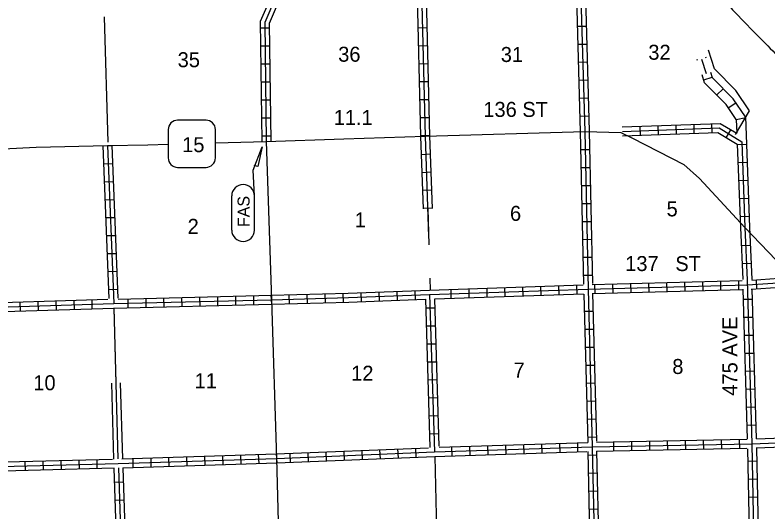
# Model space of a CAD drawing. Extents: x 1981738 to 2369451, y 16419000 to 16795123.
# Drawn here: x 2207049 to 2232174, y 16494528 to 16511103 of the extents above; entities that cross this region are included whole.
import ezdxf

# ---------------------------------------------------------------- set-up
doc = ezdxf.new("R2010")
doc.units = 0
for name, color, linetype in [('L10', 7, 'Continuous'), ('L13', 7, 'Continuous'), ('L14', 7, 'Continuous'), ('L2', 7, 'Continuous'), ('L21', 7, 'Continuous'), ('L28', 7, 'Continuous'), ('L3', 7, 'Continuous'), ('L30', 7, 'Continuous'), ('L4', 7, 'Continuous'), ('L8', 7, 'Continuous')]:
    doc.layers.add(name, color=color, linetype=linetype)

msp = doc.modelspace()

# ---------------------------------------------------------------- linework, layer by layer
at = {"layer": 'L10'}
for p, q in [((2210262, 16498828), (2210333, 16496288)), ((2210562, 16498832), (2210633, 16496305))]:
    msp.add_line(p, q, dxfattribs=at)
at = {"layer": 'L13'}
for p, q in [((2210025, 16511039), (2210141, 16506863)), ((2220820, 16504648), (2220858, 16503438)), ((2220891, 16502330), (2220899, 16501930)), ((2210341, 16501326), (2210411, 16498832)), ((2221058, 16496380), (2221271, 16486664))]:
    msp.add_line(p, q, dxfattribs=at)
at = {"layer": 'L2'}
msp.add_spline([(2222874, 16523072), (2224333, 16521089), (2226158, 16518639), (2227149, 16517030), (2228132, 16515730), (2228966, 16514530), (2229441, 16513330), (2230166, 16512238), (2231674, 16510572), (2232974, 16509222), (2234016, 16508072), (2235266, 16507297)], degree=3, dxfattribs=at)
at = {"layer": 'L21'}
for p, q in [((2214283, 16503930), (2214283, 16505072)), ((2215041, 16503930), (2215041, 16505072))]:
    msp.add_line(p, q, dxfattribs=at)
msp.add_lwpolyline([(2215041, 16505072), (2215000, 16505930), (2215291, 16506713), (2215150, 16506055), (2215033, 16506080)], dxfattribs=at)
for centre, start, end in [((2214660, 16505072), 0.0008, 180.0008), ((2214660, 16503932), 180.0008, 0.0008)]:
    msp.add_arc(centre, 380, start, end, dxfattribs=at)
at = {"layer": 'L3'}
for p, q in [((2230123, 16509145), (2229967, 16509619)), ((2213425, 16507597), (2212475, 16507597)), ((2212158, 16507280), (2212158, 16506338)), ((2213733, 16506338), (2213733, 16507280)), ((2212475, 16506022), (2213425, 16506022))]:
    msp.add_line(p, q, dxfattribs=at)
for points in [[(2213733, 16506838), (2215433, 16506888), (2218024, 16506972), (2220733, 16507063), (2226058, 16507222)], [(2226058, 16507222), (2227266, 16507188), (2227649, 16506997), (2229366, 16506122), (2229891, 16505655), (2231407, 16504022), (2232974, 16502380), (2233791, 16501613), (2234366, 16501413), (2234732, 16501422), (2236516, 16501805), (2238116, 16502180), (2238916, 16502355), (2241940, 16502455), (2243290, 16502522), (2245990, 16502588)], [(2197183, 16506322), (2199592, 16506413), (2202233, 16506497), (2204883, 16506555), (2207758, 16506697), (2210133, 16506747), (2211475, 16506780), (2212158, 16506797)]]:
    msp.add_lwpolyline(points, dxfattribs=at)
for centre, start, end in [((2212475, 16507282), 90.0011, 180.0011), ((2213420, 16507282), 0.0011, 90.0011), ((2212475, 16506337), 180.0011, 270.0011), ((2213420, 16506337), 270.0011, 0.0011)]:
    msp.add_arc(centre, 315, start, end, dxfattribs=at)
at = {"layer": 'L4'}
msp.add_lwpolyline([(2215433, 16506888), (2215608, 16501605), (2215775, 16496313), (2215858, 16492947), (2215908, 16491280)], dxfattribs=at)
at = {"layer": 'L8'}
for p, q in [((2225908, 16512530), (2226058, 16507222)), ((2225766, 16512381), (2225908, 16507213)), ((2226066, 16512380), (2226208, 16507230)), ((2225808, 16510730), (2226108, 16510738)), ((2215233, 16510680), (2215533, 16510680)), ((2220491, 16510680), (2220791, 16510688)), ((2215241, 16510080), (2215541, 16510080)), ((2220508, 16510080), (2220808, 16510088)), ((2225824, 16510130), (2226124, 16510138)), ((2215250, 16509480), (2215550, 16509480)), ((2220524, 16509480), (2220824, 16509488)), ((2225841, 16509530), (2226141, 16509538)), ((2225858, 16508930), (2226158, 16508938)), ((2230032, 16508938), (2230316, 16509030)), ((2215258, 16508880), (2215558, 16508880)), ((2220533, 16508888), (2220833, 16508888)), ((2230466, 16508438), (2230682, 16508647)), ((2215266, 16508280), (2215566, 16508280)), ((2220549, 16508288), (2220849, 16508288)), ((2225874, 16508330), (2226174, 16508338)), ((2230849, 16508013), (2231099, 16508180)), ((2220566, 16507688), (2220866, 16507688)), ((2225891, 16507730), (2226191, 16507738)), ((2231117, 16507620), (2231432, 16507688)), ((2215275, 16507680), (2215575, 16507680)), ((2229124, 16507138), (2229107, 16507438)), ((2229716, 16507155), (2229707, 16507455)), ((2230316, 16507180), (2230307, 16507480)), ((2227924, 16507097), (2227908, 16507397)), ((2228524, 16507113), (2228507, 16507413)), ((2230782, 16507013), (2230941, 16507272)), ((2215283, 16507080), (2215583, 16507080)), ((2220583, 16507088), (2220883, 16507088)), ((2220583, 16507055), (2220883, 16507072)), ((2220583, 16507055), (2220667, 16504643)), ((2220733, 16507063), (2220849, 16503705)), ((2220883, 16507072), (2220967, 16504652)), ((2209983, 16506738), (2210283, 16506755)), ((2209983, 16506738), (2210183, 16501647)), ((2210133, 16506747), (2210341, 16501480)), ((2210283, 16506755), (2210483, 16501655)), ((2231149, 16506788), (2231449, 16506797)), ((2220608, 16506455), (2220899, 16506472)), ((2225924, 16506622), (2226224, 16506622)), ((2231174, 16506188), (2231474, 16506197)), ((2210008, 16506138), (2210308, 16506155)), ((2225933, 16506022), (2226233, 16506022)), ((2220624, 16505855), (2220924, 16505872)), ((2210033, 16505538), (2210333, 16505555)), ((2225949, 16505422), (2226249, 16505422)), ((2231199, 16505588), (2231499, 16505597)), ((2220649, 16505263), (2220941, 16505272)), ((2210058, 16504938), (2210358, 16504955)), ((2231224, 16504988), (2231524, 16504997)), ((2220666, 16504663), (2220966, 16504672)), ((2225958, 16504822), (2226258, 16504822)), ((2210075, 16504347), (2210375, 16504355)), ((2225974, 16504222), (2226274, 16504222)), ((2231241, 16504388), (2231541, 16504397)), ((2210100, 16503747), (2210400, 16503755)), ((2225991, 16503622), (2226291, 16503630)), ((2231282, 16503413), (2231582, 16503430)), ((2210125, 16503147), (2210425, 16503155)), ((2225999, 16503022), (2226299, 16503030)), ((2231307, 16502813), (2231607, 16502830)), ((2210150, 16502547), (2210450, 16502555)), ((2226016, 16502422), (2226316, 16502430)), ((2227608, 16501855), (2227599, 16502155)), ((2228208, 16501863), (2228199, 16502163)), ((2228807, 16501880), (2228799, 16502180)), ((2229407, 16501897), (2229399, 16502197)), ((2230007, 16501913), (2229999, 16502213)), ((2230607, 16501930), (2230599, 16502230)), ((2231207, 16501947), (2231199, 16502247)), ((2231807, 16501980), (2231791, 16502272)), ((2210175, 16501947), (2210475, 16501955)), ((2220408, 16501613), (2220399, 16501913)), ((2221608, 16501655), (2221599, 16501955)), ((2222208, 16501680), (2222199, 16501972)), ((2222808, 16501697), (2222799, 16501997)), ((2223408, 16501713), (2223399, 16502013)), ((2224008, 16501738), (2223999, 16502038)), ((2224608, 16501755), (2224599, 16502055)), ((2225208, 16501780), (2225199, 16502080)), ((2225808, 16501797), (2225799, 16502097)), ((2226408, 16501822), (2226399, 16502122)), ((2227008, 16501838), (2226999, 16502138)), ((2211408, 16501655), (2211416, 16501355)), ((2212008, 16501672), (2212016, 16501372)), ((2212608, 16501680), (2212616, 16501380)), ((2213208, 16501697), (2213216, 16501397)), ((2213808, 16501713), (2213808, 16501413)), ((2214408, 16501730), (2214408, 16501430)), ((2215008, 16501738), (2215008, 16501438)), ((2215616, 16501455), (2215600, 16501755)), ((2215608, 16501755), (2215608, 16501455)), ((2216208, 16501472), (2216200, 16501772)), ((2216808, 16501488), (2216800, 16501788)), ((2217408, 16501505), (2217399, 16501805)), ((2218008, 16501522), (2217999, 16501822)), ((2218608, 16501547), (2218599, 16501847)), ((2219208, 16501572), (2219199, 16501872)), ((2219808, 16501588), (2219799, 16501888)), ((2220883, 16501780), (2221049, 16496530)), ((2207208, 16501530), (2207216, 16501230)), ((2207808, 16501547), (2207816, 16501247)), ((2208408, 16501572), (2208416, 16501272)), ((2209008, 16501588), (2209016, 16501288)), ((2209608, 16501605), (2209616, 16501305)), ((2210808, 16501638), (2210816, 16501338)), ((2220741, 16501622), (2220891, 16496680)), ((2221041, 16501630), (2221191, 16496722)), ((2231349, 16501622), (2231649, 16501630)), ((2210341, 16501334), (2210483, 16496301)), ((2221049, 16501330), (2220749, 16501322)), ((2226041, 16501222), (2226341, 16501230)), ((2231366, 16501022), (2231666, 16501030)), ((2221066, 16500730), (2220766, 16500722)), ((2226058, 16500622), (2226358, 16500630)), ((2231382, 16500422), (2231682, 16500430)), ((2221083, 16500130), (2220783, 16500122)), ((2226074, 16500022), (2226374, 16500030)), ((2231399, 16499822), (2231699, 16499830)), ((2221108, 16499530), (2220808, 16499522)), ((2226091, 16499422), (2226391, 16499430)), ((2231424, 16499222), (2231724, 16499230)), ((2221124, 16498930), (2220824, 16498922)), ((2226108, 16498822), (2226408, 16498830)), ((2231441, 16498622), (2231741, 16498630)), ((2221141, 16498330), (2220841, 16498322)), ((2226116, 16498222), (2226416, 16498230)), ((2231457, 16498022), (2231757, 16498030)), ((2221158, 16497730), (2220858, 16497722)), ((2226133, 16497622), (2226433, 16497630)), ((2231474, 16497422), (2231774, 16497430)), ((2221183, 16497138), (2220883, 16497122)), ((2226149, 16497022), (2226449, 16497030)), ((2227616, 16496880), (2227624, 16496580)), ((2228216, 16496888), (2228224, 16496588)), ((2228816, 16496905), (2228824, 16496605)), ((2229416, 16496913), (2229424, 16496613)), ((2230016, 16496922), (2230024, 16496622)), ((2230616, 16496938), (2230624, 16496638)), ((2231216, 16496947), (2231224, 16496647)), ((2219816, 16496630), (2219833, 16496330)), ((2220416, 16496655), (2220424, 16496355)), ((2221616, 16496697), (2221624, 16496397)), ((2222216, 16496722), (2222224, 16496422)), ((2222816, 16496738), (2222824, 16496438)), ((2223416, 16496755), (2223424, 16496455)), ((2224016, 16496780), (2224024, 16496480)), ((2224616, 16496797), (2224624, 16496497)), ((2225216, 16496822), (2225224, 16496522)), ((2225816, 16496838), (2225824, 16496538)), ((2227016, 16496872), (2227024, 16496572)), ((2213375, 16496388), (2213383, 16496088)), ((2213975, 16496405), (2213983, 16496105)), ((2214575, 16496422), (2214583, 16496122)), ((2215166, 16496447), (2215183, 16496147)), ((2215766, 16496463), (2215783, 16496163)), ((2216216, 16496480), (2216233, 16496180)), ((2216816, 16496505), (2216833, 16496205)), ((2217416, 16496530), (2217433, 16496230)), ((2218016, 16496555), (2218033, 16496255)), ((2218616, 16496580), (2218633, 16496280)), ((2219216, 16496605), (2219233, 16496305)), ((2226166, 16496422), (2226466, 16496430)), ((2207375, 16496213), (2207383, 16495913)), ((2207975, 16496230), (2207983, 16495930)), ((2208575, 16496247), (2208583, 16495947)), ((2209175, 16496263), (2209183, 16495963)), ((2209775, 16496280), (2209783, 16495980)), ((2210975, 16496313), (2210983, 16496013)), ((2211575, 16496330), (2211583, 16496030)), ((2212175, 16496347), (2212183, 16496047)), ((2212775, 16496372), (2212783, 16496072)), ((2231499, 16496222), (2231799, 16496230)), ((2226174, 16495822), (2226474, 16495830)), ((2231516, 16495622), (2231816, 16495630)), ((2210666, 16495522), (2210366, 16495513)), ((2226191, 16495222), (2226491, 16495230)), ((2210683, 16494922), (2210383, 16494913)), ((2231524, 16495022), (2231824, 16495030)), ((2226199, 16494622), (2226499, 16494630))]:
    msp.add_line(p, q, dxfattribs=at)
for points in [[(2214758, 16533297), (2214891, 16528039), (2215050, 16522739), (2215091, 16519522), (2215158, 16517605), (2215250, 16512839), (2215583, 16512172), (2215741, 16511697), (2215383, 16510855), (2215433, 16506888)], [(2219641, 16524889), (2220258, 16523997), (2220241, 16522922), (2220433, 16517639), (2220599, 16512347), (2220733, 16507063)], [(2215016, 16517297), (2215100, 16512805), (2215441, 16512114), (2215583, 16511705), (2215233, 16510888), (2215283, 16506888)], [(2215791, 16512030), (2215900, 16511689), (2215533, 16510822), (2215583, 16506888)], [(2220458, 16512164), (2220583, 16507063)], [(2220758, 16512180), (2220883, 16507063)], [(2230110, 16509666), (2230099, 16509699)], [(2231091, 16507122), (2231557, 16507905), (2231099, 16508588), (2230391, 16509305), (2230191, 16509930)], [(2229826, 16509587), (2229816, 16509619)], [(2231422, 16507703), (2231016, 16508305), (2230324, 16509013), (2230266, 16509192)], [(2231117, 16507620), (2230782, 16508122), (2230057, 16508847), (2229976, 16509106)], [(2231422, 16507703), (2231557, 16504030)], [(2227308, 16507372), (2230582, 16507488), (2231135, 16507161)], [(2231117, 16507620), (2231135, 16507161)], [(2225908, 16507222), (2226024, 16502122)], [(2226058, 16507222), (2226174, 16501963), (2226308, 16496705), (2226383, 16493247), (2226408, 16491413), (2226458, 16487488), (2226583, 16486097), (2226724, 16480813), (2226874, 16475530)], [(2226208, 16507222), (2226324, 16502147)], [(2227316, 16507222), (2230541, 16507338), (2231299, 16506880), (2231407, 16504022)], [(2227324, 16507072), (2230499, 16507188), (2231149, 16506797)], [(2231149, 16506797), (2231257, 16504013)], [(2231257, 16504013), (2231332, 16502280)], [(2231407, 16504022), (2231482, 16502255), (2231641, 16496805), (2231741, 16491522), (2231882, 16486288), (2232024, 16480988)], [(2231557, 16504030), (2231632, 16502280)], [(2215608, 16501605), (2218174, 16501680), (2220883, 16501780), (2226174, 16501963), (2231491, 16502105), (2232849, 16502197)], [(2226308, 16502113), (2231316, 16502247)], [(2231641, 16502263), (2232841, 16502347)], [(2215600, 16501755), (2218166, 16501830), (2220874, 16501930), (2226008, 16502105)], [(2226324, 16501813), (2231332, 16501947)], [(2231341, 16501955), (2231482, 16496955)], [(2231616, 16501963), (2233232, 16502072)], [(2231641, 16501972), (2231782, 16496963)], [(2210491, 16501630), (2215608, 16501755)], [(2221041, 16501638), (2226024, 16501805)], [(2226033, 16501788), (2226158, 16496847)], [(2226324, 16501830), (2226449, 16496888)], [(2189534, 16500797), (2191975, 16500880), (2194209, 16500980), (2194584, 16500963), (2205050, 16501313), (2210341, 16501480), (2215608, 16501605)], [(2205183, 16501472), (2210150, 16501622)], [(2210341, 16501326), (2215608, 16501455)], [(2215616, 16501455), (2218183, 16501530), (2220733, 16501622)], [(2205200, 16501172), (2210341, 16501326)], [(2215775, 16496313), (2221049, 16496530), (2226308, 16496705), (2231641, 16496805), (2236891, 16497013), (2242107, 16497147), (2247407, 16497355)], [(2231791, 16496963), (2236724, 16497155)], [(2226449, 16496855), (2231466, 16496955)], [(2215766, 16496463), (2220849, 16496672)], [(2221199, 16496688), (2226158, 16496847)], [(2226458, 16496555), (2231466, 16496655)], [(2231491, 16496638), (2231591, 16491688)], [(2231782, 16496663), (2236749, 16496855)], [(2231791, 16496655), (2231891, 16491688)], [(2210616, 16496305), (2215766, 16496463)], [(2215783, 16496163), (2221058, 16496380), (2226133, 16496547)], [(2226158, 16496547), (2226233, 16493247), (2226258, 16491413), (2226291, 16488605)], [(2226458, 16496555), (2226533, 16493247), (2226558, 16491563)], [(2189659, 16495505), (2193317, 16495647), (2194734, 16495663), (2195692, 16495713), (2200000, 16495797), (2205275, 16496013), (2210491, 16496147), (2215775, 16496313)], [(2205408, 16496163), (2210300, 16496288)], [(2210641, 16496005), (2215783, 16496163)], [(2205433, 16495863), (2210358, 16495997)], [(2210350, 16495988), (2210516, 16490972)], [(2210500, 16495997), (2210716, 16489472), (2210825, 16485663), (2210900, 16481122)], [(2210650, 16496005), (2210816, 16490980)]]:
    msp.add_lwpolyline(points, dxfattribs=at)

# ---------------------------------------------------------------- texts
at = {"layer": 'L14'}
for s, p in [('36', (2217833, 16509547)), ('31', (2223258, 16509538)), ('32', (2228182, 16509613)), ('35', (2212475, 16509364)), ('6', (2223566, 16504238)), ('5', (2228791, 16504388)), ('1', (2218383, 16504022)), ('2', (2212808, 16503805)), ('12', (2218266, 16498905)), ('7', (2223683, 16499013)), ('8', (2228982, 16499130)), ('11', (2213041, 16498655)), ('10', (2207658, 16498588))]:
    msp.add_text(s, height=500, rotation=359.9999, dxfattribs=at).set_placement(p)
at = {"layer": 'L21'}
msp.add_text('FAS', height=400, rotation=90.0008, dxfattribs=at).set_placement((2214875, 16504030))
at = {"layer": 'L28'}
msp.add_text('11.1', height=500, rotation=359.9999, dxfattribs=at).set_placement((2217683, 16507438))
at = {"layer": 'L3'}
msp.add_text('15', height=500, rotation=359.9999, dxfattribs=at).set_placement((2212625, 16506530))
at = {"layer": 'L30'}
for s, rotation, p in [('136 ST', 359.9999, (2222676, 16507706)), ('137   ST', 359.9999, (2227411, 16502564)), ('475 AVE', 90.0001, (2231156, 16498406))]:
    msp.add_text(s, height=500, rotation=rotation, dxfattribs=at).set_placement(p)

doc.saveas('drawing.dxf')
